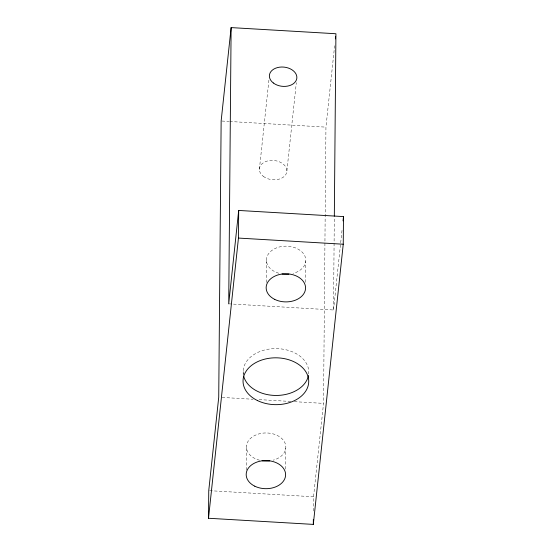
<?xml version="1.0" encoding="UTF-8"?>
<svg xmlns="http://www.w3.org/2000/svg" width="552" height="552" viewBox="0 0 552 552"><rect width="100%" height="100%" fill="white"/><g stroke="black" fill="none" stroke-linecap="round" stroke-linejoin="round"><path stroke-width="0.41" stroke-dasharray="2.76 2.07" d="M243.177 374.297L243.211 370.109M246.282 470.131L246.489 445.857M266.243 282.507L266.45 259.067M285.605 469.083L285.791 448.162M305.567 282.3L305.753 261.372M313.426 511.007L313.55 496.772L323.527 403.381L325.942 127.139L334.636 45.74M228.714 303.841L333.512 309.989L334.319 217.046M259.385 169.298L268.996 79.336M286.895 170.913L296.327 82.662M333.512 309.989L342.205 228.59M222.001 121.047L228.873 121.447M229.735 121.495L325.942 127.139M222.166 397.44L253.092 399.255M259.102 399.607L290.89 401.47M294.326 401.67L323.527 403.381M209.608 490.68L313.55 496.772M278.767 273.233A19.706 14.055 0.5 0 1 270.501 251.56A19.706 14.055 0.5 0 1 301.944 251.926A19.706 14.055 0.5 0 1 293.05 273.399M259.606 460.237A19.706 14.055 0.5 0 1 250.201 438.674A19.706 14.055 0.5 0 1 281.81 438.55A19.706 14.055 0.5 0 1 273.095 460.189M243.501 375.463A32.844 23.425 0.5 0 1 274.689 348.616A32.844 23.425 0.5 0 1 308.706 373.945M263.352 176.371A13.793 9.646 6.1 0 0 286.405 173.39A13.793 9.646 6.1 0 0 269.659 160.556A13.793 9.646 6.1 0 0 263.352 176.371"/><path stroke-width="0.83" d="M231.122 27.6L228.714 303.841L238.692 210.45L343.489 216.591L343.247 244.219L313.308 524.4L208.511 518.259L208.753 490.631L218.73 397.24L221.145 120.991L231.122 27.6L335.92 33.741L334.326 216.184M208.511 518.259L238.45 238.071L238.692 210.45M313.308 524.4L313.35 519.377M335.368 38.888L335.644 36.315M343.033 220.876L343.489 216.591M238.45 238.071L343.247 244.219M288.896 274.144A19.706 14.055 0.5 0 1 282.051 273.958M269.783 460.837A19.706 14.055 0.5 0 1 262.09 460.747M308.478 375.463A32.844 23.425 0.5 0 1 276.69 395.453A32.844 23.425 0.5 0 1 243.68 376.216M274.737 299.398A19.706 14.055 0.5 0 0 305.511 288.993A19.706 14.055 0.5 0 0 277.332 275.137A19.706 14.055 0.5 0 0 274.737 299.398M254.776 486.188A19.706 14.055 0.5 0 0 285.55 475.783A19.706 14.055 0.5 0 0 257.37 461.921A19.706 14.055 0.5 0 0 254.776 486.188M257.342 400.497A32.844 23.425 0.5 0 0 308.63 383.157A32.844 23.425 0.5 0 0 261.669 360.056A32.844 23.425 0.5 0 0 257.342 400.497M273.337 82.979A13.793 9.646 6.1 0 0 296.383 79.992A13.793 9.646 6.1 0 0 279.643 67.165A13.793 9.646 6.1 0 0 273.337 82.979"/></g></svg>
